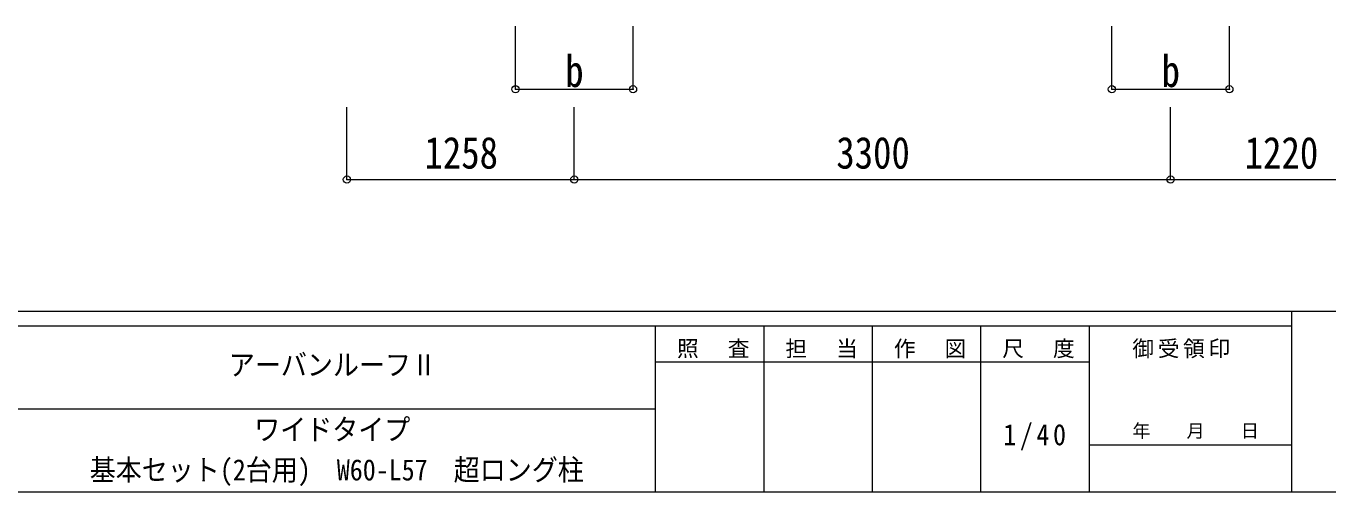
# Model space of a CAD drawing. Units: millimetres at full size, sheet at 1:40. Extents: x -11243 to 11243, y -7760 to 7760.
# Drawn here: x 119 to 7324, y -7760 to -5181 of the extents above; entities that cross this region are included whole.
import ezdxf
from ezdxf.enums import TextEntityAlignment as Align

# ---------------------------------------------------------------- set-up
doc = ezdxf.new("R2010")
doc.units = ezdxf.units.MM
doc.header["$LTSCALE"] = 40
doc.header["$PDMODE"] = 32
doc.header["$PDSIZE"] = 40
doc.layers.add('0-6_OTH_LINE', color=6, linetype='Continuous', lineweight=9)
doc.layers.add('F-0_240', color=7, linetype='Continuous', lineweight=9)
doc.styles.add('ＭＳ ゴシック', font='')
doc.styles.get('ＭＳ ゴシック').set_extended_font_data('MS Gothic')

msp = doc.modelspace()

# ---------------------------------------------------------------- linework, layer by layer
at = {"layer": '0-6_OTH_LINE'}
for p, q in [((2828.12, -5530.85), (2828.12, -5180.87)), ((3478.12, -5530.85), (3478.12, -5180.87)), ((6128.12, -5530.85), (6128.12, -5180.87)), ((6778.12, -5530.85), (6778.12, -5180.87)), ((2828.12, -5530.85), (3478.12, -5530.85)), ((6128.12, -5530.85), (6778.12, -5530.85)), ((1895.02, -6030.87), (1895.02, -5630.87)), ((3153.02, -6030.87), (3153.02, -5630.87)), ((6453.02, -6030.87), (6453.02, -5630.87)), ((1895.02, -6030.87), (3153.02, -6030.87)), ((3153.02, -6030.87), (6453.02, -6030.87)), ((6453.02, -6030.87), (7673.02, -6030.87))]:
    msp.add_line(p, q, dxfattribs=at)
for p in [(2828.12, -5530.85), (3478.12, -5530.85), (6128.12, -5530.85), (6778.12, -5530.85), (1895.02, -6030.87), (3153.02, -6030.87), (6453.02, -6030.87)]:
    msp.add_point(p, dxfattribs=at)
at = {"layer": 'F-0_240', "color": 5}
for p, q in [((-11242.74, -6760), (10677.26, -6760)), ((7121.58, -6760), (7121.58, -7760)), ((-11242.74, -6840), (7121.58, -6840)), ((3601.58, -6840), (3601.58, -7760)), ((4201.58, -6840), (4201.58, -7760)), ((4801.58, -6840), (4801.58, -7760)), ((5401.58, -6840), (5401.58, -7760)), ((6001.58, -6840), (6001.58, -7760)), ((3601.58, -7040), (6001.58, -7040)), ((-4598.42, -7300), (3601.58, -7300)), ((6001.58, -7500), (7121.58, -7500)), ((-11242.74, -7760), (10677.26, -7760))]:
    msp.add_line(p, q, dxfattribs=at)

# ---------------------------------------------------------------- texts
at = {"layer": '0-6_OTH_LINE', "color": 7, "style": 'ＭＳ ゴシック', "width": 0.85}
for s, p in [('b', (3103.12, -5570.85)), ('b', (6403.12, -5570.85)), ('1258', (2324.02, -6022.87)), ('3300', (4603.02, -6022.87)), ('1220', (6863.02, -6022.87))]:
    msp.add_text(s, height=176, dxfattribs=at).set_placement(p, align=Align.BOTTOM_LEFT)
at = {"layer": 'F-0_240', "style": 'ＭＳ ゴシック', "width": 0.9}
for s, p in [('アーバンルーフⅡ', (1241.58, -7150)), ('ワイドタイプ', (1381.58, -7507.84)), ('基本セット(2台用)\u3000W60-L57\u3000超ロング柱', (471.58, -7731.34))]:
    msp.add_text(s, height=117.3, dxfattribs=at).set_placement(p, align=Align.BOTTOM_LEFT)
at = {"layer": 'F-0_240', "style": 'ＭＳ ゴシック'}
msp.add_text('年\u3000\u3000月\u3000\u3000日', height=73.31, dxfattribs=at).set_placement((6241.58, -7480), align=Align.BOTTOM_LEFT)
at = {"layer": 'F-0_240', "attachment_point": 7, "style": 'ＭＳ ゴシック'}
for s, insert, char_height in [('\\T1.17;照\u3000査', (3721.58, -7020), 87.98), ('\\T1.17;担\u3000当', (4321.58, -7020), 87.98), ('\\T1.17;作\u3000図', (4921.58, -7020), 87.98), ('\\T1.17;尺\u3000度', (5521.58, -7020), 87.98), ('\\T1.17;御受領印', (6241.58, -7020), 87.98), ('\\T1.28;\\W0.9;1/40', (5526.58, -7530), 117.3)]:
    msp.add_mtext(s, dxfattribs=dict(at, insert=insert, char_height=char_height))

doc.saveas('drawing.dxf')
